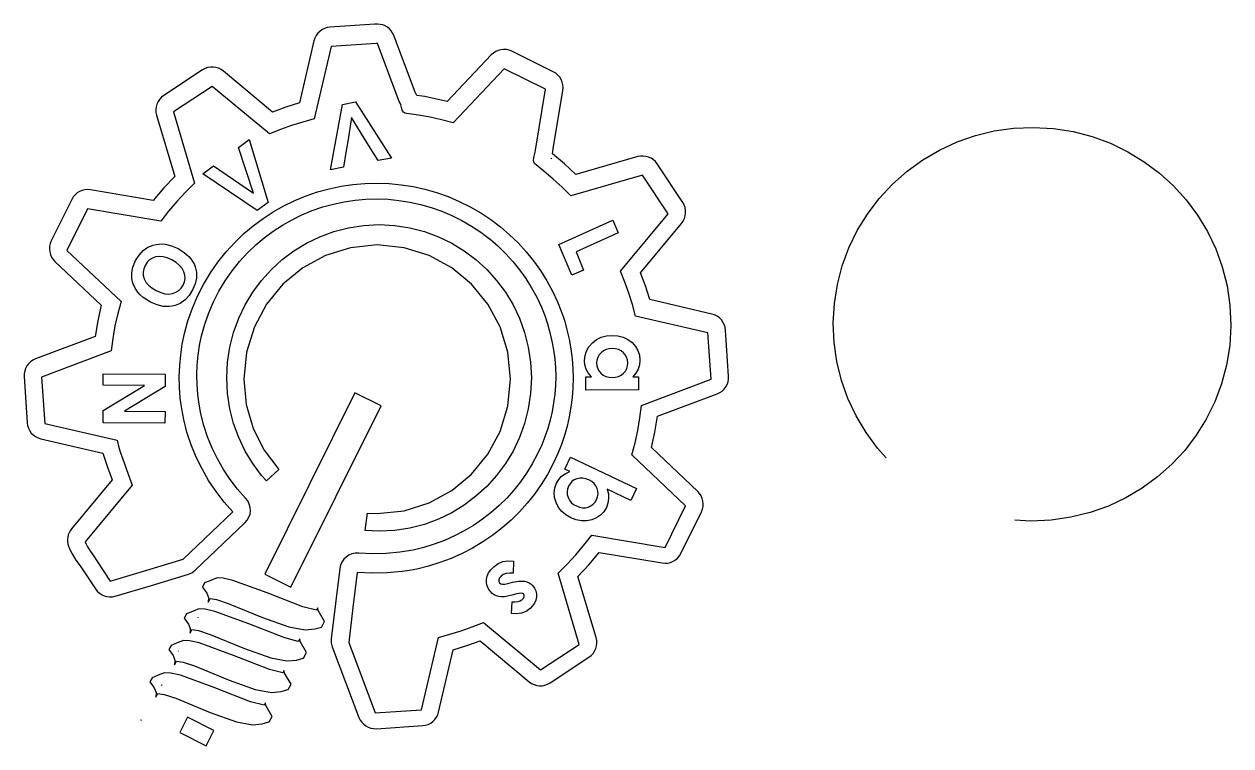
# Model space of a CAD drawing. Extents: x -9 to 383, y 36 to 271.
import ezdxf

# ---------------------------------------------------------------- set-up
doc = ezdxf.new("R2010")
doc.units = 0
for name, color, linetype in [('arc', 7, 'CONTINUOUS'), ('border', 7, 'CONTINUOUS'), ('bulb', 7, 'CONTINUOUS'), ('text', 7, 'CONTINUOUS')]:
    doc.layers.add(name, color=color, linetype=linetype)

msp = doc.modelspace()

# ---------------------------------------------------------------- linework, layer by layer
at = {"layer": 'arc', "color": 7}
for p, q in [((300.380485, 234.645814), (306.512045, 236.132919)), ((306.512045, 236.132919), (312.790417, 237.022568)), ((312.790417, 237.022568), (319.173154, 237.297656)), ((319.173154, 237.297656), (325.771962, 236.928718)), ((325.771962, 236.928718), (332.176233, 235.922367)), ((332.176233, 235.922367), (338.353739, 234.310923)), ((288.727586, 229.947683), (294.438183, 232.578367)), ((294.438183, 232.578367), (300.380485, 234.645814)), ((338.353739, 234.310923), (344.272193, 232.126707)), ((344.272193, 232.126707), (349.899365, 229.402026)), ((283.291111, 226.770874), (288.727586, 229.947683)), ((349.899365, 229.402026), (355.20297, 226.16921)), ((278.171207, 223.065048), (283.291111, 226.770874)), ((355.20297, 226.16921), (360.150777, 222.46057)), ((273.410302, 218.847319), (278.171207, 223.065048)), ((360.150777, 222.46057), (364.710528, 218.308427)), ((269.093501, 214.184657), (273.410302, 218.847319)), ((364.710528, 218.308427), (368.849966, 213.745096)), ((265.289456, 209.160501), (269.093501, 214.184657)), ((368.849966, 213.745096), (372.536805, 208.802897)), ((262.015961, 203.816663), (265.289456, 209.160501)), ((372.536805, 208.802897), (375.738813, 203.514146)), ((259.290795, 198.194943), (262.015961, 203.816663)), ((375.738813, 203.514146), (378.423706, 197.911165)), ((257.131758, 192.337147), (259.290795, 198.194943)), ((378.423706, 197.911165), (380.559282, 192.026268)), ((255.556625, 186.285083), (257.131758, 192.337147)), ((380.559282, 192.026268), (382.113226, 185.891775)), ((254.583192, 180.080557), (255.556625, 186.285083)), ((382.113226, 185.891775), (383.053308, 179.540003)), ((254.229238, 173.765372), (254.583192, 180.080557)), ((383.053308, 179.540003), (383.34727, 173.003265)), ((254.507105, 167.446456), (254.229238, 173.765372)), ((383.347468, 173.003262), (382.974794, 166.470456)), ((383.34727, 173.003265), (383.34727, 173.003265)), ((255.40574, 161.230887), (254.507105, 167.446456)), ((382.974794, 166.470456), (381.958286, 160.130249)), ((256.907871, 155.160654), (255.40574, 161.230887)), ((381.958286, 160.130249), (380.330569, 154.014521)), ((258.996205, 149.277788), (256.907871, 155.160654)), ((380.330569, 154.014521), (378.124268, 148.155249)), ((261.653466, 143.624313), (258.996205, 149.277788)), ((378.124268, 148.155249), (375.372094, 142.584352)), ((264.862366, 138.242194), (261.653466, 143.624313)), ((375.372094, 142.584352), (372.106613, 137.333777)), ((268.605629, 133.173511), (264.862366, 138.242194)), ((372.106613, 137.333777), (368.360508, 132.435443)), ((271.456472, 129.956573), (268.605629, 133.173511)), ((368.360508, 132.435443), (364.166404, 127.921299)), ((364.166404, 127.921299), (359.556981, 123.823291)), ((359.556981, 123.823291), (354.564865, 120.173339)), ((354.564865, 120.173339), (349.222681, 117.003335)), ((343.563081, 114.345281), (337.618747, 112.231098)), ((349.222681, 117.003335), (343.563081, 114.345281)), ((325.006321, 109.761992), (318.403563, 109.470993)), ((331.422276, 110.692676), (325.006321, 109.761992)), ((337.618747, 112.231098), (331.422276, 110.692676)), ((318.403563, 109.470993), (313.148049, 109.715172))]:
    msp.add_line(p, q, dxfattribs=at)
at = {"layer": 'border', "color": 7}
for p, q in [((105.367986, 270.789063), (90.771805, 269.827743)), ((105.579486, 270.802996), (105.34153, 270.788998)), ((105.34153, 270.788998), (105.367986, 270.789063)), ((106.214652, 270.824332), (105.579486, 270.802996)), ((107.082346, 270.75087), (106.214678, 270.824445)), ((106.214678, 270.824445), (106.214678, 270.824445)), ((107.914453, 270.550492), (107.082346, 270.75087)), ((108.699166, 270.231547), (107.914453, 270.550492)), ((86.281465, 267.119138), (85.868086, 266.305246)), ((86.812779, 267.848364), (86.281465, 267.119138)), ((87.448697, 268.481588), (86.812779, 267.848364)), ((88.175889, 269.007473), (87.448697, 268.481588)), ((88.981024, 269.414683), (88.175889, 269.007473)), ((89.850773, 269.691884), (88.981024, 269.414683)), ((90.771805, 269.827743), (89.850773, 269.691884)), ((109.424646, 269.802275), (108.699166, 270.231547)), ((110.079058, 269.270919), (109.424646, 269.802275)), ((110.650567, 268.645718), (110.079058, 269.270919)), ((111.127335, 267.93491), (110.650567, 268.645718)), ((111.497526, 267.146737), (111.127335, 267.93491)), ((118.473706, 248.705278), (111.497526, 267.146737)), ((85.585972, 265.418021), (80.885208, 245.221493)), ((85.868086, 266.305246), (85.585972, 265.418021)), ((91.142222, 263.56902), (85.674166, 240.047561)), ((105.747222, 264.530339), (91.142222, 263.56902)), ((105.880086, 264.53882), (105.747222, 264.530353)), ((105.747222, 264.530353), (105.747222, 264.530339)), ((106.161736, 264.556797), (105.880086, 264.53882)), ((113.286701, 245.742377), (106.161736, 264.556797)), ((147.181759, 262.59767), (146.292449, 262.510031)), ((148.078596, 262.544731), (147.181759, 262.59767)), ((143.150511, 260.814375), (128.871831, 245.680209)), ((143.839698, 261.433991), (143.150511, 260.814375)), ((144.604415, 261.925163), (143.839698, 261.433991)), ((145.427666, 262.284852), (144.604415, 261.925163)), ((146.292449, 262.510031), (145.427666, 262.284852)), ((148.965957, 262.348185), (148.078596, 262.544731)), ((149.826845, 262.005), (148.965957, 262.348185)), ((163.302956, 255.355139), (149.826845, 262.005)), ((49.390972, 255.93711), (36.796805, 247.646832)), ((50.206557, 256.386986), (49.390972, 255.93711)), ((51.06696, 256.693192), (50.206557, 256.386986)), ((51.954684, 256.856677), (51.06696, 256.693192)), ((52.852233, 256.878408), (51.954684, 256.856677)), ((53.74211, 256.759316), (52.852233, 256.878408)), ((54.606822, 256.500366), (53.74211, 256.759316)), ((55.428873, 256.102512), (54.606822, 256.500366)), ((56.190763, 255.566702), (55.428873, 256.102512)), ((72.127499, 242.284618), (56.190763, 255.566702)), ((147.295624, 256.328256), (130.741527, 238.786381)), ((160.780555, 249.669575), (147.295624, 256.328256)), ((164.102068, 254.877224), (163.302956, 255.355139)), ((164.799701, 254.288308), (164.102068, 254.877224)), ((165.387872, 253.60397), (164.799701, 254.288308)), ((165.858596, 252.839786), (165.387872, 253.60397)), ((166.203895, 252.011334), (165.858596, 252.839786)), ((166.415782, 251.134198), (166.203895, 252.011334)), ((166.486278, 250.223953), (166.415782, 251.134198)), ((36.062426, 247.07444), (35.442381, 246.404351)), ((36.796805, 247.646832), (36.062426, 247.07444)), ((52.539513, 250.613256), (39.927708, 242.314158)), ((71.086805, 235.161589), (52.539513, 250.613256)), ((119.020512, 247.699862), (118.473706, 248.705278)), ((121.533743, 247.291681), (119.020512, 247.699862)), ((124.00902, 246.808485), (121.533743, 247.291681)), ((157.584939, 230.553958), (160.780555, 249.669575)), ((163.24122, 230.360834), (166.4074, 249.296181)), ((166.4074, 249.296181), (166.486278, 250.223953)), ((34.328348, 243.972276), (34.225732, 243.075783)), ((34.225732, 243.075783), (34.267498, 242.16379)), ((34.569332, 244.836827), (34.328348, 243.972276)), ((34.942681, 245.653), (34.569332, 244.836827)), ((35.442381, 246.404351), (34.942681, 245.653)), ((76.474805, 243.847071), (72.127499, 242.284618)), ((80.885208, 245.221493), (76.474805, 243.847071)), ((113.5611, 245.212589), (113.286701, 245.742377)), ((113.766019, 244.597556), (113.5611, 245.212589)), ((114.1238, 243.304719), (113.766019, 244.597556)), ((114.354853, 242.723392), (114.1238, 243.304719)), ((128.871831, 245.680209), (124.00902, 246.808485)), ((34.267498, 242.16379), (34.459652, 241.252735)), ((34.459652, 241.252735), (40.36868, 221.338429)), ((39.927708, 242.314158), (46.789236, 219.189575)), ((85.674166, 240.047561), (81.95807, 239.03289)), ((114.672807, 242.249781), (114.354853, 242.723392)), ((115.116754, 241.932128), (114.672807, 242.249781)), ((115.725789, 241.818669), (115.116754, 241.932128)), ((119.527868, 241.303049), (115.725789, 241.818669)), ((123.293248, 240.603446), (119.527868, 241.303049)), ((127.028832, 239.753384), (123.293248, 240.603446)), ((130.741527, 238.786381), (127.028832, 239.753384)), ((74.664372, 236.589839), (71.086805, 235.161589)), ((78.288134, 237.880295), (74.664372, 236.589839)), ((81.95807, 239.03289), (78.288134, 237.880295)), ((156.920472, 226.661149), (157.099437, 227.942455)), ((157.099437, 227.942455), (157.412763, 229.275255)), ((157.412763, 229.275255), (157.584939, 230.553958)), ((162.652575, 227.118908), (162.676733, 227.318131)), ((162.676761, 227.318125), (162.656554, 227.098983)), ((162.676733, 227.318131), (162.676733, 227.318131)), ((163.047192, 228.746875), (163.24122, 230.360834)), ((166.941113, 225.467004), (163.047192, 228.746875)), ((190.713789, 227.794375), (170.649553, 222.026459)), ((191.614868, 227.973999), (190.713789, 227.794375)), ((192.51562, 228.007137), (191.614868, 227.973999)), ((193.400243, 227.899639), (192.51562, 228.007137)), ((194.252937, 227.657348), (193.400243, 227.899639)), ((195.057911, 227.286116), (194.252937, 227.657348)), ((156.967468, 226.072806), (156.920472, 226.661149)), ((157.151369, 225.536933), (156.967468, 226.072806)), ((160.273018, 223.096643), (157.151369, 225.536933)), ((162.656554, 227.098983), (162.652575, 227.118908)), ((170.649553, 222.026459), (166.941113, 225.467004)), ((195.799363, 226.791784), (195.057911, 227.286116)), ((196.461496, 226.180205), (195.799363, 226.791784)), ((197.028511, 225.457223), (196.461496, 226.180205)), ((205.318789, 212.933612), (197.028511, 225.457223)), ((40.36868, 221.338429), (36.830576, 217.625892)), ((163.281786, 220.528609), (160.273018, 223.096643)), ((166.187577, 217.843818), (163.281786, 220.528609)), ((192.274791, 221.738395), (169.000277, 215.053256)), ((200.573888, 209.197145), (192.274791, 221.738395)), ((8.667696, 215.997374), (7.983358, 215.409203)), ((9.431881, 216.468098), (8.667696, 215.997374)), ((10.260333, 216.813397), (9.431881, 216.468098)), ((11.137468, 217.025283), (10.260333, 216.813397)), ((12.047714, 217.09578), (11.137468, 217.025283)), ((12.975486, 217.016901), (12.047714, 217.09578)), ((33.401319, 213.603776), (12.975486, 217.016901)), ((35.096024, 215.664145), (33.401319, 213.603776)), ((36.830576, 217.625892), (35.096024, 215.664145)), ((43.87881, 216.254439), (41.043866, 213.252006)), ((46.789236, 219.189575), (43.87881, 216.254439)), ((83.007251, 215.048049), (86.744178, 216.336825)), ((86.744178, 216.336825), (90.524796, 217.373478)), ((90.524796, 217.373478), (94.361212, 218.178062)), ((94.361212, 218.178062), (98.239289, 218.749732)), ((98.239289, 218.749732), (102.144884, 219.087642)), ((102.144884, 219.087642), (106.063858, 219.190952)), ((106.063858, 219.190952), (109.982073, 219.058819)), ((109.982073, 219.058819), (113.885393, 218.690395)), ((113.885393, 218.690395), (117.759672, 218.084839)), ((117.759672, 218.084839), (121.623461, 217.242262)), ((121.623461, 217.242262), (125.424472, 216.155951)), ((125.424472, 216.155951), (129.150099, 214.834054)), ((169.000277, 215.053256), (166.187577, 217.843818)), ((6.916527, 213.912457), (0.266666, 200.436346)), ((7.394442, 214.711569), (6.916527, 213.912457)), ((7.983358, 215.409203), (7.394442, 214.711569)), ((41.043866, 213.252006), (38.351988, 210.12935)), ((72.367196, 209.850328), (75.805877, 211.797757)), ((75.805877, 211.797757), (79.356856, 213.532679)), ((79.356856, 213.532679), (83.007251, 215.048049)), ((88.43465, 211.469316), (91.876762, 212.411396)), ((91.876762, 212.411396), (95.373639, 213.142639)), ((95.373639, 213.142639), (98.911082, 213.66223)), ((98.911082, 213.66223), (102.47489, 213.969353)), ((102.47489, 213.969353), (106.050864, 214.063189)), ((106.050864, 214.063189), (109.624805, 213.942923)), ((109.624805, 213.942923), (113.182513, 213.607739)), ((113.182513, 213.607739), (116.709789, 213.056816)), ((116.709789, 213.056816), (116.727427, 213.048151)), ((116.727427, 213.048151), (120.230228, 212.283662)), ((120.230228, 212.283662), (123.683099, 211.295704)), ((129.150099, 214.834054), (132.787746, 213.284707)), ((132.787746, 213.284707), (136.324808, 211.516052)), ((205.77254, 212.116923), (205.318789, 212.933612)), ((206.081861, 211.25479), (205.77254, 212.116923)), ((12.031805, 210.819922), (5.373124, 197.334992)), ((35.870763, 206.833533), (12.031805, 210.819922)), ((38.351988, 210.12935), (35.870763, 206.833533)), ((69.053696, 207.697438), (72.367196, 209.850328)), ((78.455335, 207.318868), (81.690871, 208.902524)), ((81.690871, 208.902524), (85.015636, 210.285487)), ((85.015636, 210.285487), (88.417011, 211.46051)), ((88.417011, 211.46051), (88.43465, 211.469316)), ((123.683099, 211.295704), (127.073153, 210.091978)), ((127.073153, 210.091978), (130.387503, 208.680195)), ((130.387503, 208.680195), (133.613263, 207.068063)), ((136.324808, 211.516052), (139.748686, 209.536229)), ((139.748686, 209.536229), (143.046775, 207.353378)), ((185.122222, 190.623395), (200.573888, 209.197145)), ((205.494774, 206.880289), (205.893557, 207.704863)), ((205.893557, 207.704863), (206.152595, 208.572251)), ((206.24769, 210.364867), (206.081861, 211.25479)), ((206.152595, 208.572251), (206.270945, 209.464804)), ((206.270945, 209.464804), (206.24769, 210.364867)), ((62.853753, 202.803448), (65.878253, 205.346129)), ((65.878253, 205.346129), (69.053696, 207.697438)), ((72.302418, 203.578467), (75.321645, 205.541768)), ((75.321645, 205.541768), (78.455335, 207.318868)), ((133.613263, 207.068063), (136.737544, 205.263283)), ((136.737544, 205.263283), (139.747464, 203.273568)), ((143.046775, 207.353378), (146.206475, 204.975642)), ((146.206475, 204.975642), (149.132911, 202.461482)), ((191.639817, 190.108889), (204.957178, 206.116181)), ((204.957178, 206.116181), (205.494774, 206.880289)), ((0.266666, 200.436346), (-0.076516, 199.575461)), ((57.083336, 196.910628), (59.993076, 200.076439)), ((59.993076, 200.076439), (62.853753, 202.803448)), ((66.657832, 199.122257), (69.410275, 201.436214)), ((69.410275, 201.436214), (72.302418, 203.578467)), ((139.747464, 203.273568), (142.630136, 201.106624)), ((142.630136, 201.106624), (142.647774, 201.088985)), ((142.647774, 201.088985), (145.29871, 198.809386)), ((149.132911, 202.461482), (151.897416, 199.773369)), ((-0.273058, 198.688101), (-0.325998, 197.791263)), ((-0.325998, 197.791263), (-0.238359, 196.901956)), ((-0.076516, 199.575461), (-0.273058, 198.688101)), ((-0.238359, 196.901956), (-0.01318, 196.037176)), ((-0.01318, 196.037176), (0.34651, 195.213928)), ((5.373124, 197.334992), (22.914999, 180.789714)), ((54.395726, 193.554142), (57.083336, 196.910628)), ((61.412806, 193.765586), (64.057705, 196.643844)), ((64.057705, 196.643844), (66.657832, 199.122257)), ((145.29871, 198.809386), (147.806314, 196.369213)), ((147.806314, 196.369213), (150.163561, 193.779424)), ((151.897416, 199.773369), (154.493016, 196.922863)), ((154.493016, 196.922863), (156.912736, 193.921511)), ((0.34651, 195.213928), (0.837678, 194.44921)), ((0.837678, 194.44921), (1.457291, 193.760026)), ((1.457291, 193.760026), (16.512083, 179.560721)), ((51.941041, 190.023667), (54.395726, 193.554142)), ((58.968155, 190.711586), (61.412806, 193.765586)), ((150.163561, 193.779424), (152.363435, 191.050981)), ((156.912736, 193.921511), (159.149598, 190.780872)), ((49.730079, 186.335889), (51.941041, 190.023667)), ((56.73421, 187.498342), (58.968155, 190.711586)), ((152.363435, 191.050981), (154.398918, 188.194838)), ((154.398918, 188.194838), (156.26299, 185.22196)), ((159.149598, 190.780872), (161.196632, 187.512496)), ((186.523311, 187.032046), (185.122222, 190.623395)), ((193.232394, 185.849504), (191.639817, 190.108889)), ((47.773632, 182.507493), (49.730079, 186.335889)), ((54.72143, 184.142356), (56.73421, 187.498342)), ((156.26299, 185.22196), (157.948627, 182.1433)), ((161.196632, 187.512496), (163.046856, 184.127934)), ((187.862735, 183.418292), (186.523311, 187.032046)), ((194.673705, 181.36882), (193.232394, 185.849504)), ((22.914999, 180.789714), (21.832011, 176.828993)), ((46.082498, 178.555166), (47.773632, 182.507493)), ((51.401195, 177.068177), (52.940272, 180.660134)), ((52.940272, 180.660134), (54.72143, 184.142356)), ((157.948627, 182.1433), (159.448819, 178.969818)), ((163.046856, 184.127934), (164.693301, 180.638745)), ((164.693301, 180.638745), (165.868525, 177.673701)), ((189.057802, 179.758042), (187.862735, 183.418292)), ((214.817317, 176.685695), (194.673705, 181.36882)), ((16.512083, 179.560721), (15.356019, 174.518381)), ((21.832011, 176.828993), (20.929919, 172.825837)), ((44.667475, 174.495597), (46.082498, 178.555166)), ((50.114654, 173.382986), (51.401195, 177.068177)), ((159.448819, 178.969818), (159.466458, 178.93454)), ((159.466458, 178.93454), (160.526676, 176.255038)), ((165.868525, 177.673701), (166.888273, 174.654553)), ((190.025833, 176.027214), (189.057802, 179.758042)), ((215.703209, 176.40251), (214.817317, 176.685695)), ((216.515741, 175.988423), (215.703209, 176.40251)), ((15.356019, 174.518381), (14.483611, 169.400721)), ((20.929919, 172.825837), (20.220003, 168.78516)), ((43.539356, 170.345471), (44.667475, 174.495597)), ((49.091108, 169.621066), (50.114654, 173.382986)), ((160.526676, 176.255038), (161.448837, 173.522193)), ((161.448837, 173.522193), (162.232882, 170.743077)), ((166.888273, 174.654553), (167.753106, 171.588728)), ((213.529652, 170.559158), (190.025833, 176.027214)), ((217.243626, 175.456736), (216.515741, 175.988423)), ((217.875575, 174.820748), (217.243626, 175.456736)), ((218.400297, 174.093763), (217.875575, 174.820748)), ((218.806505, 173.289088), (218.400297, 174.093763)), ((219.082908, 172.420019), (218.806505, 173.289088)), ((14.483611, 169.400721), (-4.87507, 162.098221)), ((20.220003, 168.78516), (19.713541, 164.711867)), ((42.819845, 166.911939), (43.539356, 170.345471)), ((48.439203, 166.473252), (49.091108, 169.585788)), ((49.091108, 169.585788), (49.091108, 169.621066)), ((162.232882, 170.743077), (162.878739, 167.924761)), ((167.753106, 171.588728), (168.463581, 168.483651)), ((214.526249, 155.548464), (213.529652, 170.559158)), ((219.218219, 171.499862), (219.082908, 172.420019)), ((220.214817, 156.489167), (219.218219, 171.499862)), ((19.713541, 164.711867), (-2.855417, 156.192283)), ((42.297951, 163.442135), (42.819845, 166.911939)), ((47.965972, 163.323424), (48.439203, 166.473252)), ((162.878739, 167.924761), (163.386349, 165.074311)), ((163.386349, 165.074311), (163.755643, 162.198796)), ((168.463581, 168.483651), (169.020253, 165.346745)), ((169.020253, 165.346745), (169.423681, 162.185439)), ((-6.460515, 161.183541), (-7.109559, 160.561879)), ((-5.71257, 161.700505), (-6.460515, 161.183541)), ((-4.87507, 162.098221), (-5.71257, 161.700505)), ((41.973161, 159.947538), (42.297951, 163.442135)), ((47.671115, 160.147921), (47.965972, 163.323424)), ((163.755643, 162.198796), (163.986557, 159.30529)), ((169.423681, 162.185439), (169.674421, 159.007151)), ((-8.52969, 157.319067), (-8.54397, 156.39204)), ((-8.369766, 158.214109), (-8.52969, 157.319067)), ((-8.073534, 159.062619), (-8.369766, 158.214109)), ((-7.65035, 159.850056), (-8.073534, 159.062619)), ((-7.109559, 160.561879), (-7.65035, 159.850056)), ((41.844956, 156.439629), (41.973161, 159.947538)), ((47.554329, 156.95835), (47.671115, 160.147921)), ((47.615306, 153.766324), (47.554329, 156.95835)), ((163.986557, 159.30529), (164.079027, 156.40086)), ((169.674421, 159.007151), (169.77303, 155.819313)), ((-8.54397, 156.39204), (-7.556192, 141.381346)), ((-2.855417, 156.192283), (-1.867639, 141.181589)), ((41.912825, 152.929879), (41.844956, 156.439629)), ((42.176254, 149.429773), (41.912825, 152.929879)), ((47.853747, 150.583453), (47.615306, 153.766324)), ((163.981709, 153.540591), (163.750617, 150.691603)), ((164.079027, 156.40086), (163.981709, 153.540591)), ((169.77303, 155.819313), (169.668884, 152.683951)), ((191.948472, 147.028895), (214.526249, 155.548464)), ((218.780405, 152.319328), (219.321197, 153.031152)), ((219.321197, 153.031152), (219.74438, 153.818589)), ((219.74438, 153.818589), (220.040612, 154.667098)), ((220.040612, 154.667098), (220.200536, 155.56214)), ((220.200536, 155.56214), (220.214817, 156.489167)), ((42.634724, 145.950778), (42.176254, 149.429773)), ((48.269347, 147.421353), (47.853747, 150.583453)), ((163.750617, 150.691603), (163.385748, 147.860463)), ((169.418198, 149.558088), (169.020287, 146.448702)), ((169.668884, 152.683951), (169.418198, 149.558088)), ((197.187236, 143.480487), (216.545916, 150.782987)), ((216.545916, 150.782987), (217.383416, 151.180703)), ((217.383416, 151.180703), (218.131362, 151.697666)), ((218.131362, 151.697666), (218.780405, 152.319328)), ((43.287724, 142.504393), (42.634724, 145.950778)), ((48.861802, 144.291621), (48.269347, 147.421353)), ((162.887101, 145.053734), (162.254672, 142.277994)), ((163.385748, 147.860463), (162.887101, 145.053734)), ((169.020287, 146.448702), (168.474472, 143.362715)), ((191.446015, 142.954622), (191.948472, 147.028895)), ((-7.556192, 141.381346), (-7.420333, 140.460314)), ((-1.867639, 141.181589), (21.653819, 135.713533)), ((44.344099, 138.325726), (43.287724, 142.504393)), ((48.861802, 144.274124), (48.861802, 144.291621)), ((49.818821, 140.49181), (48.861802, 144.274124)), ((162.254672, 142.277994), (161.488459, 139.539789)), ((168.474472, 143.362715), (167.780075, 140.307095)), ((190.746947, 138.911422), (191.446015, 142.954622)), ((196.325623, 138.368906), (197.187236, 143.480487)), ((-7.420333, 140.460314), (-7.143132, 139.590561)), ((-7.143132, 139.590561), (-6.735922, 138.785438)), ((-6.735922, 138.785438), (-6.210038, 138.058236)), ((-6.210038, 138.058236), (-5.576813, 137.422333)), ((-5.576813, 137.422333), (-4.847587, 136.890993)), ((45.692921, 134.236439), (44.344099, 138.325726)), ((51.04415, 136.781801), (49.818821, 140.49181)), ((161.488459, 139.539789), (160.588452, 136.845724)), ((166.936409, 137.288841), (165.942795, 134.31484)), ((167.780075, 140.307095), (166.936409, 137.288841)), ((189.85048, 134.907479), (190.746947, 138.911422)), ((195.167583, 133.311681), (196.325623, 138.368906)), ((-4.847587, 136.890993), (-4.033695, 136.477622)), ((-4.033695, 136.477622), (-3.14647, 136.195513)), ((-3.14647, 136.195513), (17.041238, 131.503568)), ((21.653819, 135.713533), (22.115783, 133.844404)), ((22.115783, 133.844404), (22.656597, 131.999489)), ((47.321961, 130.251715), (45.692921, 134.236439)), ((52.526461, 133.159563), (51.04415, 136.781801)), ((159.545847, 134.175789), (158.094158, 131.044703)), ((159.554652, 134.202318), (159.545847, 134.175789)), ((160.588452, 136.845724), (159.554652, 134.202318)), ((165.942795, 134.31484), (164.798553, 131.392119)), ((188.755833, 130.951033), (189.85048, 134.907479)), ((210.204736, 119.121181), (195.167583, 133.311681)), ((17.041238, 131.503568), (18.522597, 126.998173)), ((22.656597, 131.999489), (23.902083, 128.360008)), ((49.218983, 126.386851), (47.321961, 130.251715)), ((54.254425, 129.640591), (52.526461, 133.159563)), ((56.216717, 126.240406), (54.254425, 129.640591)), ((158.094158, 131.044703), (156.454469, 128.005)), ((164.798553, 131.392119), (163.20008, 127.939243)), ((206.288888, 114.405756), (188.755833, 130.951033)), ((18.522597, 126.998173), (20.057488, 122.825235)), ((23.902083, 128.360008), (25.244933, 124.75047)), ((51.37176, 122.65703), (49.218983, 126.386851)), ((58.402003, 122.974502), (56.216717, 126.240406)), ((156.454469, 128.005), (154.634918, 125.066305)), ((163.20008, 127.939243), (161.39672, 124.591269)), ((20.057488, 122.825235), (6.85478, 106.959068)), ((25.244933, 124.75047), (26.539791, 121.126172)), ((53.768058, 119.077493), (51.37176, 122.65703)), ((60.798956, 119.858317), (58.402003, 122.974502)), ((152.643642, 122.238213), (150.48878, 119.530347)), ((154.634918, 125.066305), (152.643642, 122.238213)), ((161.39672, 124.591269), (159.396952, 121.357933)), ((26.539791, 121.126172), (11.238055, 102.737617)), ((56.395645, 115.663451), (53.768058, 119.077493)), ((63.396247, 116.907402), (60.798956, 119.858317)), ((150.48878, 119.530347), (148.178466, 116.952303)), ((157.209261, 118.248889), (154.842134, 115.273815)), ((159.396952, 121.357933), (157.209261, 118.248889)), ((210.824352, 118.431994), (210.204736, 119.121181)), ((211.315523, 117.667285), (210.824352, 118.431994)), ((211.675212, 116.844015), (211.315523, 117.667285)), ((59.242291, 112.4302), (56.395645, 115.663451)), ((64.097332, 115.993764), (63.396247, 116.907402)), ((64.588085, 114.989645), (64.097332, 115.993764)), ((64.869424, 113.927135), (64.588085, 114.989645)), ((64.94226, 112.838378), (64.869424, 113.927135)), ((145.720841, 114.513734), (143.124041, 112.224206)), ((148.178466, 116.952303), (145.720841, 114.513734)), ((154.842134, 115.273815), (152.30405, 112.44242)), ((199.630208, 100.920839), (206.288888, 114.405756)), ((211.900392, 115.979257), (211.675212, 116.844015)), ((211.738546, 113.305738), (211.935091, 114.193101)), ((211.98803, 115.089947), (211.900392, 115.979257)), ((211.935091, 114.193101), (211.98803, 115.089947)), ((43.076249, 97.057894), (59.242291, 112.4302)), ((63.166941, 108.864068), (63.918939, 109.736276)), ((63.918939, 109.736276), (64.466103, 110.710818)), ((64.466103, 110.710818), (64.807516, 111.755576)), ((64.807516, 111.755576), (64.94226, 112.838378)), ((140.31492, 110.054933), (137.393604, 108.067045)), ((143.106402, 112.215457), (140.31492, 110.054933)), ((143.124041, 112.224206), (143.106402, 112.215457)), ((149.603494, 109.764414), (146.748949, 107.249419)), ((152.30405, 112.44242), (149.603494, 109.764414)), ((204.7455, 98.968736), (211.395361, 112.444847)), ((211.395361, 112.444847), (211.738546, 113.305738)), ((6.411008, 106.34896), (6.055795, 105.694431)), ((6.85478, 106.959068), (6.411008, 106.34896)), ((47.000899, 93.491763), (63.166941, 108.864068)), ((134.354945, 106.257125), (131.211436, 104.630425)), ((137.393604, 108.067045), (134.354945, 106.257125)), ((146.748949, 107.249419), (143.671993, 104.866645)), ((5.617583, 104.289585), (5.537855, 103.55798)), ((5.537855, 103.55798), (5.553236, 102.819376)), ((5.553236, 102.819376), (5.665346, 102.083171)), ((5.790774, 105.004877), (5.617583, 104.289585)), ((5.665346, 102.083171), (5.87583, 101.358707)), ((6.055795, 105.694431), (5.790774, 105.004877)), ((11.238055, 102.737617), (11.584615, 101.921571)), ((11.584615, 101.921571), (12.008714, 101.128583)), ((124.659823, 101.948015), (121.276703, 100.90289)), ((127.975565, 103.192305), (124.659823, 101.948015)), ((131.211436, 104.630425), (127.975565, 103.192305)), ((140.456107, 102.678322), (137.114057, 100.689361)), ((143.671993, 104.866645), (140.456107, 102.678322)), ((173.265674, 101.640139), (175.78243, 104.907228)), ((175.78243, 104.907228), (199.630208, 100.920839)), ((5.87583, 101.358707), (6.432144, 99.996618)), ((6.432144, 99.996618), (7.033822, 98.793561)), ((7.033822, 98.793561), (8.267658, 96.818993)), ((12.008714, 101.128583), (13.010459, 99.588327)), ((13.010459, 99.588327), (14.085172, 98.069774)), ((14.085172, 98.069774), (15.074728, 96.525793)), ((96.925941, 98.399043), (96.041162, 97.803384)), ((97.913256, 98.822094), (96.925941, 98.399043)), ((98.979931, 99.053572), (97.913256, 98.822094)), ((100.102791, 99.074457), (98.979931, 99.053572)), ((104.573807, 98.868632), (100.102791, 99.074457)), ((109.033203, 98.959141), (104.573807, 98.868632)), ((113.461368, 99.35428), (109.033203, 98.959141)), ((117.838694, 100.062235), (113.461368, 99.35428)), ((121.276703, 100.90289), (117.838694, 100.062235)), ((133.658618, 98.904559), (130.102554, 97.328799)), ((137.114057, 100.689361), (133.658618, 98.904559)), ((167.780312, 95.476377), (170.588122, 98.501292)), ((170.588122, 98.501292), (173.265674, 101.640139)), ((174.832253, 95.287401), (178.207791, 99.286236)), ((178.207791, 99.286236), (198.686541, 95.864292)), ((203.678669, 97.471999), (204.267585, 98.169624)), ((204.267585, 98.169624), (204.7455, 98.968736)), ((8.267658, 96.818993), (9.366117, 95.343789)), ((9.366117, 95.343789), (10.117983, 94.276679)), ((10.117983, 94.276679), (10.32083, 93.959179)), ((15.074728, 96.525793), (19.396041, 89.993533)), ((31.256086, 93.495093), (43.076249, 97.057894)), ((93.990916, 94.073902), (92.555514, 82.722925)), ((94.233796, 95.170392), (93.990916, 94.073902)), ((94.671914, 96.170108), (94.233796, 95.170392)), ((95.282094, 97.054084), (94.671914, 96.170108)), ((96.041162, 97.803384), (95.282094, 97.054084)), ((122.739633, 94.823739), (118.958312, 93.904174)), ((126.458636, 95.966908), (122.739633, 94.823739)), ((130.102554, 97.328799), (126.458636, 95.966908)), ((164.872777, 92.551172), (167.780312, 95.476377)), ((171.302166, 91.507515), (174.832253, 95.287401)), ((198.686541, 95.864292), (199.614313, 95.785411)), ((199.614313, 95.785411), (200.524559, 95.85591)), ((200.524559, 95.85591), (201.401694, 96.067802)), ((201.401694, 96.067802), (202.230146, 96.413101)), ((202.230146, 96.413101), (202.994331, 96.88382)), ((202.994331, 96.88382), (203.678669, 97.471999)), ((10.32083, 93.959179), (14.633538, 87.43279)), ((19.396041, 89.993533), (31.256086, 93.495093)), ((32.856475, 88.590127), (44.787219, 92.186485)), ((44.787219, 92.186485), (45.968547, 92.712801)), ((45.968547, 92.712801), (47.000899, 93.491763)), ((99.652986, 92.815756), (98.212916, 81.431052)), ((104.498109, 92.593985), (99.652986, 92.815756)), ((109.345081, 92.695162), (104.498109, 92.593985)), ((111.762523, 92.869801), (109.345081, 92.695162)), ((114.17234, 93.12874), (111.762523, 92.869801)), ((116.571832, 93.473136), (114.17234, 93.12874)), ((118.958312, 93.904174), (116.571832, 93.473136)), ((171.743124, 69.426589), (164.872777, 92.551172)), ((177.202375, 71.628459), (171.302166, 91.507515)), ((14.633538, 87.43279), (15.207909, 86.697093)), ((15.207909, 86.697093), (15.880297, 86.07643)), ((21.045274, 85.104457), (32.856475, 88.590127)), ((15.880297, 86.07643), (16.634138, 85.576784)), ((16.634138, 85.576784), (17.452865, 85.204166)), ((17.452865, 85.204166), (18.319908, 84.964616)), ((18.319908, 84.964616), (19.218704, 84.864145)), ((19.218704, 84.864145), (20.132681, 84.908736)), ((20.132681, 84.908736), (21.045274, 85.104457)), ((92.555514, 82.722925), (91.195152, 71.213902)), ((98.212916, 81.431052), (96.866041, 70.052784)), ((133.375744, 73.867892), (137.002331, 75.156519)), ((137.002331, 75.156519), (140.584027, 76.579173)), ((140.584027, 76.579173), (159.131319, 61.127506)), ((91.195152, 71.213902), (91.208795, 69.902952)), ((120.519791, 48.171728), (125.987847, 71.693172)), ((125.987847, 71.693172), (129.704251, 72.713377)), ((129.704251, 72.713377), (133.375744, 73.867892)), ((135.186479, 69.040904), (139.534527, 70.605403)), ((139.534527, 70.605403), (155.480083, 57.314514)), ((177.395271, 70.718066), (177.202375, 71.628459)), ((177.43794, 69.806601), (177.395271, 70.718066)), ((91.208795, 69.902952), (91.521473, 68.629791)), ((91.521473, 68.629791), (100.190987, 45.708069)), ((96.866041, 70.052784), (105.509097, 47.18395)), ((126.076056, 47.463181), (130.77682, 67.659737)), ((130.77682, 67.659737), (135.186479, 69.040904)), ((159.131319, 61.127506), (171.743124, 69.426589)), ((176.225934, 66.478185), (176.724378, 67.229828)), ((176.724378, 67.229828), (177.096513, 68.046043)), ((177.096513, 68.046043), (177.33636, 68.910461)), ((177.33636, 68.910461), (177.43794, 69.806601)), ((162.279875, 56.944098), (174.874041, 65.234375)), ((174.874041, 65.234375), (175.607162, 65.807569)), ((175.607162, 65.807569), (176.225934, 66.478185)), ((155.480083, 57.314514), (156.241973, 56.778715)), ((156.241973, 56.778715), (157.064024, 56.380839)), ((157.064024, 56.380839), (157.928736, 56.1219)), ((157.928736, 56.1219), (158.818614, 56.002802)), ((158.818614, 56.002802), (159.716162, 56.024533)), ((159.716162, 56.024533), (160.603887, 56.188024)), ((160.603887, 56.188024), (161.464289, 56.494207)), ((161.464289, 56.494207), (162.279875, 56.944098)), ((105.509097, 47.18395), (120.519791, 48.171728)), ((125.793942, 46.575959), (126.076056, 47.463181)), ((100.190987, 45.708069), (100.590504, 44.876755)), ((100.590504, 44.876755), (101.107724, 44.134511)), ((101.107724, 44.134511), (101.728302, 43.490508)), ((101.728302, 43.490508), (102.437894, 42.953919)), ((120.890223, 43.053459), (121.811255, 43.18932)), ((121.811255, 43.18932), (122.681003, 43.466519)), ((122.681003, 43.466519), (123.486139, 43.873737)), ((123.486139, 43.873737), (124.213331, 44.399602)), ((124.213331, 44.399602), (124.849249, 45.032824)), ((124.849249, 45.032824), (125.380563, 45.762058)), ((125.380563, 45.762058), (125.793942, 46.575959)), ((102.437894, 42.953919), (103.222156, 42.533972)), ((103.222156, 42.533972), (104.066745, 42.239812)), ((104.066745, 42.239812), (104.957317, 42.080639)), ((104.957317, 42.080639), (105.879528, 42.065681)), ((105.879528, 42.065681), (120.890223, 43.053459))]:
    msp.add_line(p, q, dxfattribs=at)
at = {"layer": 'bulb', "color": 7}
for p, q in [((92.022561, 203.486663), (96.762962, 204.713294)), ((96.762962, 204.713294), (101.674319, 205.467622)), ((101.674319, 205.467622), (106.731769, 205.724626)), ((106.731769, 205.724626), (111.789219, 205.467622)), ((111.789219, 205.467622), (116.700576, 204.713294)), ((116.700576, 204.713294), (121.440976, 203.486663)), ((83.154085, 199.716576), (87.477982, 201.812751)), ((87.477982, 201.812751), (92.022561, 203.486663)), ((121.440976, 203.486663), (125.985556, 201.812751)), ((125.985556, 201.812751), (130.309452, 199.716576)), ((75.2678, 194.357536), (79.075737, 197.223162)), ((79.075737, 197.223162), (83.154085, 199.716576)), ((97.40621, 198.241467), (89.275929, 195.701742)), ((106.135189, 199.126984), (97.40621, 198.241467)), ((114.864332, 198.241467), (106.135189, 199.126984)), ((122.99466, 195.701742), (114.864332, 198.241467)), ((130.309452, 199.716576), (134.3878, 197.223162)), ((134.3878, 197.223162), (138.195737, 194.357536)), ((71.755136, 191.144709), (75.2678, 194.357536)), ((89.275929, 195.701742), (81.918541, 191.683044)), ((130.352009, 191.683044), (122.99466, 195.701742)), ((138.195737, 194.357536), (141.708401, 191.144709)), ((68.562609, 187.609714), (71.755136, 191.144709)), ((81.918541, 191.683044), (75.508243, 186.360624)), ((136.762212, 186.360624), (130.352009, 191.683044)), ((141.708401, 191.144709), (144.900926, 187.609714)), ((65.715086, 183.777564), (68.562609, 187.609714)), ((75.508243, 186.360624), (70.219228, 179.909721)), ((142.051106, 179.909721), (136.762212, 186.360624)), ((144.900926, 187.609714), (147.748451, 183.777564)), ((63.237429, 179.673281), (65.715086, 183.777564)), ((147.748451, 183.777564), (150.226108, 179.673281)), ((61.154498, 175.321891), (63.237429, 179.673281)), ((70.219228, 179.909721), (66.225688, 172.505572)), ((146.044522, 172.505572), (142.051106, 179.909721)), ((150.226108, 179.673281), (152.309039, 175.321891)), ((59.49116, 170.748415), (61.154498, 175.321891)), ((66.225688, 172.505572), (63.701824, 164.323426)), ((148.56829, 164.323426), (146.044522, 172.505572)), ((152.309039, 175.321891), (153.972377, 170.748415)), ((58.272279, 165.977873), (59.49116, 170.748415)), ((153.972377, 170.748415), (155.191258, 165.977873)), ((57.522715, 161.035293), (58.272279, 165.977873)), ((155.191258, 165.977873), (155.940822, 161.035293)), ((57.267335, 155.945679), (57.522715, 161.035293)), ((63.701824, 164.323426), (62.821824, 155.538505)), ((149.448251, 155.538505), (148.56829, 164.323426)), ((155.940822, 161.035293), (156.196202, 155.945679)), ((57.522713, 150.856064), (57.267335, 155.945679)), ((62.821824, 155.538505), (63.60031, 147.269919)), ((148.56829, 146.754145), (149.448251, 155.538505)), ((156.196202, 155.945679), (155.940824, 150.856064)), ((156.196202, 155.945679), (156.196202, 155.945679)), ((156.196202, 155.945679), (156.196202, 155.945679)), ((58.272277, 145.91349), (57.522713, 150.856064)), ((98.845769, 151.139534), (69.582614, 92.277438)), ((107.382701, 146.837658), (98.845769, 151.139534)), ((155.940824, 150.856064), (155.19126, 145.91349)), ((59.491157, 141.142926), (58.272277, 145.91349)), ((63.60031, 147.269919), (65.839372, 139.523919)), ((78.119849, 87.979238), (107.382701, 146.837658)), ((107.382701, 146.837658), (107.382701, 146.837658)), ((146.044522, 138.572261), (148.56829, 146.754145)), ((155.19126, 145.91349), (153.972379, 141.142926)), ((61.154496, 136.569459), (59.491157, 141.142926)), ((153.972379, 141.142926), (152.309041, 136.569459)), ((65.839372, 139.523919), (69.394417, 132.445711)), ((142.051106, 131.168209), (146.044522, 138.572261)), ((63.237424, 132.218076), (61.154496, 136.569459)), ((152.309041, 136.569459), (150.226113, 132.218076)), ((65.715083, 128.113794), (63.237424, 132.218076)), ((69.394417, 132.445711), (74.120857, 126.18059)), ((136.762212, 124.717248), (142.051106, 131.168209)), ((150.226113, 132.218076), (147.748454, 128.113794)), ((68.562606, 124.281625), (65.715083, 128.113794)), ((74.120857, 126.18059), (70.131781, 122.513024)), ((147.748454, 128.113794), (144.900928, 124.281625)), ((70.131781, 122.513024), (68.562606, 124.281625)), ((130.352009, 119.394691), (136.762212, 124.717248)), ((144.900928, 124.281625), (141.708406, 120.746638)), ((122.99466, 115.375797), (130.352009, 119.394691)), ((141.708406, 120.746638), (138.195742, 117.533821)), ((114.864332, 112.835931), (122.99466, 115.375797)), ((134.387805, 114.668164), (130.309455, 112.174784)), ((138.195742, 117.533821), (134.387805, 114.668164)), ((102.249853, 106.394898), (103.016258, 112.063937)), ((103.016258, 112.063937), (106.135189, 111.950354)), ((106.135189, 111.950354), (114.864332, 112.835931)), ((125.985559, 110.078593), (121.440979, 108.404684)), ((130.309455, 112.174784), (125.985559, 110.078593)), ((106.731769, 106.166716), (102.249853, 106.394898)), ((111.78922, 106.423743), (106.731769, 106.166716)), ((116.700578, 107.178071), (111.78922, 106.423743)), ((121.440979, 108.404684), (116.700578, 107.178071)), ((52.034255, 90.226101), (50.058659, 89.404363)), ((54.114423, 91.031578), (52.034255, 90.226101)), ((56.114418, 90.927662), (54.114423, 91.031578)), ((59.245399, 90.219013), (56.114418, 90.927662)), ((70.373433, 86.186518), (59.245399, 90.219013)), ((69.582614, 92.277438), (78.119849, 87.979238)), ((50.058659, 89.404363), (49.33195, 88.048898)), ((49.33195, 88.048898), (50.744499, 86.110327)), ((50.744499, 86.110327), (51.324936, 84.660925)), ((51.324936, 84.660925), (51.236565, 83.159827)), ((51.236565, 83.159827), (51.864356, 84.33271)), ((51.864356, 84.33271), (53.97442, 84.029666)), ((53.97442, 84.029666), (57.742731, 82.743616)), ((57.742731, 82.743616), (68.908485, 78.187399)), ((82.007412, 81.615526), (70.373433, 86.186518)), ((44.151895, 79.299621), (43.425187, 77.944156)), ((46.126901, 80.121384), (44.151895, 79.299621)), ((48.207468, 80.925924), (46.126901, 80.121384)), ((50.207572, 80.820888), (48.207468, 80.925924)), ((53.338338, 80.110545), (50.207572, 80.820888)), ((64.464243, 76.072603), (53.338338, 80.110545)), ((86.393495, 80.499265), (82.007412, 81.615526)), ((86.844387, 81.28249), (86.393495, 80.499265)), ((86.964849, 80.425731), (86.844387, 81.28249)), ((89.046968, 76.863358), (86.964849, 80.425731)), ((43.425187, 77.944156), (44.839059, 75.999565)), ((44.839059, 75.999565), (45.418745, 74.549877)), ((45.418745, 74.549877), (45.329801, 73.056908)), ((48.015006, 78.261584), (47.946214, 78.13227)), ((76.100992, 71.50677), (64.464243, 76.072603)), ((68.908485, 78.187399), (77.432585, 75.131785)), ((77.432585, 75.131785), (82.684359, 74.177521)), ((85.818533, 74.449297), (87.989827, 75.071853)), ((87.989827, 75.071853), (88.099668, 75.100542)), ((88.099668, 75.100542), (89.046968, 76.863358)), ((89.046968, 76.863358), (89.046968, 76.863358)), ((43.206781, 70.702361), (41.127172, 69.899176)), ((45.206791, 70.597247), (43.206781, 70.702361)), ((48.337881, 69.887868), (45.206791, 70.597247)), ((45.329801, 73.056908), (45.95911, 74.221844)), ((45.95911, 74.221844), (48.068472, 73.92052)), ((48.068472, 73.92052), (51.836426, 72.63593)), ((51.836426, 72.63593), (62.999296, 68.08448)), ((80.484608, 70.39176), (76.100992, 71.50677)), ((80.940053, 71.18262), (80.484608, 70.39176)), ((81.061727, 70.324924), (80.940053, 71.18262)), ((80.940053, 71.18262), (80.940053, 71.18262)), ((82.684359, 74.177521), (85.818533, 74.449297)), ((39.153443, 69.077309), (38.424611, 67.721531)), ((38.424611, 67.721531), (39.835875, 65.783871)), ((41.127172, 69.899176), (39.153443, 69.077309)), ((41.577562, 67.319066), (41.511085, 67.195397)), ((59.466096, 65.856701), (48.337881, 69.887868)), ((62.999296, 68.08448), (71.524333, 65.027902)), ((83.139598, 66.76044), (81.061727, 70.324924)), ((82.192298, 64.998849), (83.139598, 66.76044)), ((39.835875, 65.783871), (40.417332, 64.335877)), ((40.417332, 64.335877), (40.331654, 62.834596)), ((40.331654, 62.834596), (40.957015, 64.006255)), ((40.957015, 64.006255), (43.067078, 63.702455)), ((43.067078, 63.702455), (46.835395, 62.415676)), ((71.101213, 61.287012), (59.466096, 65.856701)), ((71.524333, 65.027902), (76.777899, 64.073013)), ((76.777899, 64.073013), (79.913183, 64.345206)), ((79.913183, 64.345206), (82.083368, 64.969821)), ((82.083368, 64.969821), (82.192298, 64.998849)), ((35.012101, 59.403056), (33.036588, 58.581267)), ((37.091896, 60.208221), (35.012101, 59.403056)), ((39.091762, 60.103967), (37.091896, 60.208221)), ((42.222732, 59.39477), (39.091762, 60.103967)), ((53.351362, 55.360633), (42.222732, 59.39477)), ((46.835395, 62.415676), (58.001146, 57.861856)), ((75.487977, 60.172497), (71.101213, 61.287012)), ((75.937048, 60.961559), (75.487977, 60.172497)), ((76.060014, 60.101309), (75.937048, 60.961559)), ((75.937048, 60.961559), (75.937048, 60.961559)), ((78.139631, 56.532943), (76.060014, 60.101309)), ((33.036588, 58.581267), (32.308362, 57.226974)), ((32.308362, 57.226974), (33.722203, 55.283452)), ((33.722203, 55.283452), (34.301653, 53.834181)), ((36.128932, 56.247432), (36.060801, 56.118118)), ((64.985114, 50.793549), (53.351362, 55.360633)), ((58.001146, 57.861856), (66.529821, 54.802854)), ((77.194149, 54.778074), (78.139631, 56.532943)), ((34.301653, 53.834181), (34.210853, 52.340378)), ((34.210853, 52.340378), (34.842591, 53.50805)), ((34.842591, 53.50805), (36.952442, 53.204771)), ((36.952442, 53.204771), (40.720435, 51.919061)), ((40.720435, 51.919061), (51.884291, 47.368836)), ((66.529821, 54.802854), (71.784039, 53.848929)), ((71.784039, 53.848929), (74.919344, 54.123337)), ((74.919344, 54.123337), (77.091288, 54.749359)), ((77.091288, 54.749359), (77.194149, 54.778074)), ((51.884291, 47.368836), (60.405933, 44.314343)), ((69.366873, 49.67794), (64.985114, 50.793549)), ((69.820802, 50.46549), (69.366873, 49.67794)), ((69.943045, 49.606804), (69.820802, 50.46549)), ((69.820802, 50.46549), (69.820802, 50.46549)), ((72.024899, 46.040236), (69.943045, 49.606804)), ((29.457991, 44.881186), (29.391514, 44.754863)), ((44.477121, 45.77731), (41.995391, 40.784114)), ((53.018001, 41.477885), (44.477121, 45.77731)), ((60.405933, 44.314343), (65.657814, 43.35802)), ((65.657814, 43.35802), (68.792888, 43.627477)), ((68.792888, 43.627477), (70.964118, 44.250242)), ((70.964118, 44.250242), (71.077902, 44.280468)), ((71.077902, 44.280468), (72.024899, 46.040236)), ((41.995391, 40.784114), (50.536266, 36.484064)), ((50.536266, 36.484064), (53.018001, 41.477885))]:
    msp.add_line(p, q, dxfattribs=at)
for points in [[(47.946214, 78.13227), (47.946214, 78.13227), (47.976973, 78.184537), (48.015006, 78.261584)], [(41.511085, 67.195397), (41.511085, 67.195397), (41.539857, 67.243346), (41.577562, 67.319066)], [(36.060801, 56.118118), (36.060801, 56.118118), (36.09189, 56.170357), (36.128932, 56.247432)], [(29.391514, 44.754863), (29.391514, 44.754863), (29.419956, 44.805127), (29.457991, 44.881186)]]:
    msp.add_open_spline(points, degree=3, dxfattribs=at)
at = {"layer": 'text', "color": 7}
for p, q in [((90.929051, 223.551477), (94.85619, 244.774574)), ((94.85619, 244.774574), (99.074132, 245.578979)), ((99.074132, 245.578979), (110.752073, 227.33192)), ((97.79692, 240.55903), (96.526764, 232.719296)), ((101.917114, 233.747287), (97.79692, 240.55903)), ((61.039773, 230.790738), (64.504431, 233.350469)), ((64.504431, 233.350469), (70.662439, 212.894842)), ((96.526764, 232.719296), (95.935262, 229.156889)), ((103.832113, 230.662896), (101.917114, 233.747287)), ((65.923488, 215.892293), (61.039773, 230.790738)), ((95.935262, 229.156889), (95.160461, 224.35845)), ((106.412817, 226.504382), (103.832113, 230.662896)), ((110.752073, 227.33192), (106.412817, 226.504382)), ((49.443027, 222.222969), (52.98495, 224.839767)), ((52.98495, 224.839767), (65.923488, 215.892293)), ((95.160461, 224.35845), (90.929051, 223.551477)), ((67.175695, 210.318806), (49.443027, 222.222969)), ((70.662439, 212.894842), (67.175695, 210.318806)), ((165.108968, 199.323499), (182.686887, 207.16608)), ((182.686887, 207.16608), (184.383785, 203.101458)), ((184.383785, 203.101458), (170.681784, 196.876992)), ((28.800371, 195.83525), (30.12894, 197.274599)), ((30.12894, 197.274599), (31.66134, 198.358166)), ((31.66134, 198.358166), (33.397503, 199.085944)), ((33.397503, 199.085944), (34.327237, 199.308366)), ((34.327237, 199.308366), (35.278336, 199.425792)), ((35.278336, 199.425792), (36.250803, 199.438204)), ((36.250803, 199.438204), (37.24467, 199.345619)), ((37.24467, 199.345619), (39.296504, 198.845426)), ((39.296504, 198.845426), (41.433838, 197.925221)), ((41.433838, 197.925221), (43.401893, 196.718506)), ((43.401893, 196.718506), (44.982415, 195.339916)), ((169.278473, 189.336128), (165.108968, 199.323499)), ((170.681784, 196.876992), (173.15439, 190.954246)), ((26.788231, 191.896325), (27.171193, 192.959134)), ((27.171193, 192.959134), (27.675565, 194.040107)), ((27.675565, 194.040107), (28.800371, 195.83525)), ((30.775796, 192.479199), (30.321627, 191.369304)), ((31.419312, 193.48947), (30.775796, 192.479199)), ((32.194393, 194.29151), (31.419312, 193.48947)), ((33.101039, 194.88531), (32.194393, 194.29151)), ((34.139252, 195.270875), (33.101039, 194.88531)), ((35.297054, 195.417657), (34.139252, 195.270875)), ((36.562494, 195.295204), (35.297054, 195.417657)), ((37.935606, 194.903505), (36.562494, 195.295204)), ((39.41639, 194.242565), (37.935606, 194.903505)), ((40.827389, 193.401417), (39.41639, 194.242565)), ((41.954738, 192.488121), (40.827389, 193.401417)), ((42.798372, 191.502666), (41.954738, 192.488121)), ((44.982415, 195.339916), (45.627337, 194.586168)), ((45.627337, 194.586168), (46.175368, 193.789448)), ((46.175368, 193.789448), (46.626541, 192.949763)), ((46.626541, 192.949763), (46.980822, 192.067108)), ((46.980822, 192.067108), (47.38856, 190.238969)), ((26.386708, 189.825227), (26.526747, 190.851692)), ((26.426116, 188.276858), (26.386708, 189.825227)), ((26.797772, 186.683768), (26.426116, 188.276858)), ((26.526747, 190.851692), (26.788231, 191.896325)), ((30.321627, 191.369304), (30.114511, 190.268447)), ((30.114511, 190.268447), (30.154549, 189.176644)), ((30.154549, 189.176644), (30.441639, 188.093879)), ((43.358324, 190.445054), (42.798372, 191.502666)), ((43.654316, 189.353322), (43.358324, 190.445054)), ((43.513607, 187.18175), (43.706066, 188.265553)), ((43.706066, 188.265553), (43.654316, 189.353322)), ((47.38843, 188.371171), (46.980465, 186.46371)), ((47.38856, 190.238969), (47.38843, 188.371171)), ((173.15439, 190.954246), (169.278473, 189.336128)), ((27.463212, 185.143121), (26.797772, 186.683768)), ((28.383928, 183.752147), (27.463212, 185.143121)), ((30.441639, 188.093879), (30.993547, 187.050556)), ((30.993547, 187.050556), (31.827963, 186.077116)), ((31.827963, 186.077116), (32.944888, 185.173563)), ((32.944888, 185.173563), (34.344321, 184.33989)), ((34.344321, 184.33989), (34.344321, 184.33989)), ((34.344325, 184.339866), (35.814314, 183.688846)), ((40.740357, 183.749436), (41.665894, 184.337777)), ((41.665894, 184.337777), (42.444743, 185.121935)), ((42.444743, 185.121935), (43.076907, 186.101906)), ((43.076907, 186.101906), (43.513607, 187.18175)), ((46.164664, 184.516594), (45.033308, 182.706002)), ((46.980465, 186.46371), (46.164664, 184.516594)), ((29.179271, 182.886849), (28.383928, 183.752147)), ((30.137129, 182.066728), (29.179271, 182.886849)), ((31.257501, 181.291789), (30.137129, 182.066728)), ((32.54032, 180.562018), (31.257501, 181.291789)), ((32.540386, 180.562044), (32.540318, 180.562035)), ((34.633368, 179.663373), (32.540386, 180.562044)), ((35.814314, 183.688846), (37.191601, 183.308006)), ((37.191601, 183.308006), (38.476219, 183.197361)), ((38.476219, 183.197361), (39.668133, 183.356913)), ((39.668133, 183.356913), (40.740357, 183.749436)), ((43.704008, 181.256878), (42.176765, 180.16922)), ((45.033308, 182.706002), (43.704008, 181.256878)), ((36.649538, 179.177313), (34.633368, 179.663373)), ((38.588931, 179.103864), (36.649538, 179.177313)), ((39.529828, 179.221858), (38.588931, 179.103864)), ((40.451546, 179.443021), (39.529828, 179.221858)), ((42.176765, 180.16922), (40.451546, 179.443021)), ((177.381251, 168.381645), (178.901352, 169.139393)), ((178.901352, 169.139393), (180.577957, 169.594413)), ((180.577957, 169.594413), (182.410995, 169.746672)), ((182.410995, 169.746672), (184.303689, 169.601078)), ((184.303689, 169.601078), (186.017554, 169.162402)), ((186.017554, 169.162402), (187.552631, 168.430652)), ((173.608295, 163.181838), (174.089834, 164.673532)), ((174.089834, 164.673532), (174.892917, 166.053293)), ((174.892917, 166.053293), (176.017582, 167.321136)), ((176.017582, 167.321136), (177.381251, 168.381645)), ((179.575744, 164.709914), (178.81112, 164.121125)), ((180.438791, 165.130651), (179.575744, 164.709914)), ((181.400201, 165.383278), (180.438791, 165.130651)), ((182.460039, 165.467843), (181.400201, 165.383278)), ((183.511567, 165.385748), (182.460039, 165.467843)), ((184.46386, 165.138422), (183.511567, 165.385748)), ((185.316951, 164.725886), (184.46386, 165.138422)), ((186.070843, 164.148137), (185.316951, 164.725886)), ((187.552631, 168.430652), (188.908912, 167.405838)), ((188.908912, 167.405838), (190.017511, 166.171493)), ((190.017511, 166.171493), (190.809582, 164.811148)), ((190.809582, 164.811148), (191.285164, 163.324818)), ((173.448302, 161.578209), (173.608295, 163.181838)), ((173.580722, 160.15268), (173.448302, 161.578209)), ((177.470192, 161.753511), (177.381165, 160.809124)), ((177.381165, 160.809124), (177.46963, 159.837808)), ((177.738188, 162.620304), (177.470192, 161.753511)), ((178.185188, 163.409519), (177.738188, 162.620304)), ((178.81112, 164.121125), (178.185188, 163.409519)), ((186.687121, 163.445463), (186.070843, 164.148137)), ((187.127666, 162.65826), (186.687121, 163.445463)), ((187.392028, 161.78629), (187.127666, 162.65826)), ((187.480483, 160.829703), (187.392028, 161.78629)), ((187.394083, 159.851208), (187.480147, 160.829498)), ((187.480147, 160.829498), (187.480147, 160.829498)), ((191.285164, 163.324818), (191.444221, 161.712483)), ((191.444221, 161.712483), (191.299392, 160.217999)), ((17.148156, 153.559384), (17.168558, 157.331985)), ((17.168558, 157.331985), (37.279956, 157.223217)), ((37.279956, 157.223217), (37.257918, 153.148807)), ((173.976542, 158.833423), (173.580722, 160.15268)), ((174.671197, 157.569369), (173.976542, 158.833423)), ((175.700188, 156.309411), (174.671197, 157.569369)), ((177.46963, 159.837808), (177.734023, 158.953076)), ((177.734023, 158.953076), (178.174203, 158.154858)), ((178.174203, 158.154858), (178.790485, 157.443317)), ((178.790485, 157.443317), (179.549279, 156.858692)), ((179.549279, 156.858692), (180.417118, 156.441251)), ((184.501227, 156.443175), (185.352449, 156.861401)), ((185.352449, 156.861401), (186.097436, 157.446738)), ((186.097436, 157.446738), (186.702745, 158.159836)), ((186.702745, 158.159836), (187.134947, 158.961324)), ((187.134947, 158.961324), (187.394083, 159.851208)), ((190.136594, 157.515697), (189.118616, 156.315749)), ((190.86355, 158.817753), (190.136594, 157.515697)), ((191.299392, 160.217999), (190.86355, 158.817753)), ((17.103635, 145.328254), (30.578611, 153.486746)), ((30.578611, 153.486746), (17.148156, 153.559384)), ((37.257918, 153.148807), (24.099132, 145.112072)), ((173.89117, 156.308572), (175.700188, 156.309411)), ((173.893151, 152.02979), (173.89117, 156.308572)), ((180.417118, 156.441251), (181.394001, 156.190991)), ((181.394001, 156.190991), (182.479968, 156.107926)), ((182.479968, 156.107926), (183.543711, 156.192002)), ((183.543711, 156.192002), (184.501227, 156.443175)), ((189.118616, 156.315749), (191.006305, 156.316632)), ((191.006235, 156.316595), (191.008216, 152.037813)), ((191.008216, 152.037813), (173.893151, 152.02979)), ((17.082261, 141.377312), (17.103635, 145.328254)), ((24.099132, 145.112072), (37.214062, 145.041142)), ((37.214062, 145.041142), (37.19366, 141.268541)), ((37.19366, 141.268541), (17.082261, 141.377312)), ((167.026354, 126.334055), (168.857167, 130.183941)), ((168.857167, 130.183941), (190.280169, 119.996265)), ((168.660095, 125.557157), (167.026354, 126.334055)), ((167.189201, 124.858766), (168.660095, 125.557157)), ((163.815161, 120.232757), (164.35864, 121.749927)), ((164.35864, 121.749927), (165.090728, 122.982581)), ((165.090728, 122.982581), (166.016804, 124.009697)), ((166.016804, 124.009697), (167.189201, 124.858766)), ((168.737744, 121.596474), (168.241124, 120.757034)), ((169.356179, 122.282223), (168.737744, 121.596474)), ((170.096364, 122.814237), (169.356179, 122.282223)), ((170.958333, 123.192537), (170.096364, 122.814237)), ((171.894551, 123.39507), (170.958333, 123.192537)), ((172.857563, 123.399806), (171.894551, 123.39507)), ((173.847339, 123.206716), (172.857563, 123.399806)), ((174.863908, 122.815827), (173.847339, 123.206716)), ((175.788721, 122.28351), (174.863908, 122.815827)), ((176.545855, 121.645843), (175.788721, 122.28351)), ((177.135309, 120.902828), (176.545855, 121.645843)), ((163.610153, 118.678731), (163.815161, 120.232757)), ((163.74358, 117.087832), (163.610153, 118.678731)), ((167.91637, 119.865805), (167.786582, 118.96787)), ((167.786582, 118.96787), (167.851723, 118.063218)), ((167.851723, 118.063218), (168.111827, 117.151863)), ((168.241124, 120.757034), (167.91637, 119.865805)), ((177.557222, 120.054537), (177.135309, 120.902828)), ((177.798474, 119.151626), (177.557222, 120.054537)), ((177.700639, 117.334284), (177.846279, 118.244875)), ((177.846279, 118.244875), (177.798474, 119.151626)), ((188.449356, 116.14638), (180.77799, 119.79449)), ((180.77799, 119.79449), (181.177639, 118.263187)), ((181.177639, 118.263187), (181.27397, 116.771609)), ((190.280169, 119.996265), (188.449356, 116.14638)), ((164.215515, 115.460092), (163.74358, 117.087832)), ((164.992302, 113.917112), (164.215515, 115.460092)), ((166.040306, 112.58046), (164.992302, 113.917112)), ((168.111827, 117.151863), (168.549737, 116.291887)), ((168.549737, 116.291887), (169.148796, 115.541596)), ((169.148796, 115.541596), (169.908867, 114.900916)), ((169.908867, 114.900916), (170.829916, 114.369824)), ((170.829916, 114.369824), (171.814956, 113.992824)), ((171.814956, 113.992824), (172.781309, 113.807658)), ((172.781309, 113.807658), (173.728874, 113.814269)), ((173.728874, 113.814269), (174.657719, 114.012693)), ((174.657719, 114.012693), (175.516302, 114.383902)), ((175.516302, 114.383902), (176.253106, 114.908817)), ((176.253106, 114.908817), (176.86813, 115.587439)), ((176.86813, 115.587439), (177.361377, 116.419763)), ((177.361377, 116.419763), (177.361377, 116.419763)), ((177.36162, 116.419892), (177.700639, 117.334284)), ((180.556514, 113.907687), (179.721082, 112.519535)), ((181.066919, 115.319793), (180.556514, 113.907687)), ((181.27397, 116.771609), (181.066919, 115.319793)), ((167.35953, 111.450131), (166.040306, 112.58046)), ((168.949973, 110.526126), (167.35953, 111.450131)), ((170.722056, 109.845623), (168.949973, 110.526126)), ((172.458379, 109.50656), (170.722056, 109.845623)), ((175.823723, 109.852713), (174.158947, 109.508928)), ((177.354703, 110.492058), (175.823723, 109.852713)), ((178.653812, 111.380991), (177.354703, 110.492058)), ((179.721082, 112.519535), (178.653812, 111.380991)), ((174.158947, 109.508928), (172.458379, 109.50656)), ((143.008633, 93.686414), (143.940445, 94.649425)), ((143.940445, 94.649425), (145.38636, 95.699493)), ((145.38636, 95.699493), (146.935717, 96.35118)), ((146.935717, 96.35118), (148.588585, 96.604522)), ((148.588585, 96.604522), (150.34493, 96.459496)), ((150.34493, 96.459496), (150.297841, 92.551938)), ((141.608748, 89.423442), (141.613975, 90.515916)), ((141.613975, 90.515916), (141.845414, 91.61967)), ((141.845414, 91.61967), (142.310287, 92.676499)), ((142.310287, 92.676499), (143.008633, 93.686414)), ((145.823284, 91.045462), (145.579865, 90.41546)), ((145.579865, 90.41546), (145.583848, 89.827612)), ((146.326191, 91.633383), (145.823284, 91.045462)), ((147.044986, 92.095286), (146.326191, 91.633383)), ((148.029769, 92.43118), (147.044986, 92.095286)), ((149.155708, 92.597838), (148.029769, 92.43118)), ((150.297841, 92.551938), (149.155708, 92.597838)), ((141.822444, 88.400414), (141.608748, 89.423442)), ((142.255101, 87.446845), (141.822444, 88.400414)), ((142.906717, 86.562736), (142.255101, 87.446845)), ((143.503679, 85.983459), (142.906717, 86.562736)), ((145.583848, 89.827612), (145.823127, 89.366105)), ((145.823127, 89.366105), (146.238962, 89.077338)), ((146.238962, 89.077338), (146.82516, 88.949136)), ((146.82516, 88.949136), (147.581655, 88.981456)), ((147.581655, 88.981456), (148.508514, 89.174338)), ((148.508514, 89.174338), (150.069242, 89.601221)), ((150.069242, 89.601221), (152.164452, 89.985586)), ((152.164452, 89.985586), (153.960946, 89.925389)), ((153.960946, 89.925389), (154.7472, 89.728593)), ((154.7472, 89.728593), (155.458758, 89.420647)), ((155.458758, 89.420647), (156.095655, 89.001568)), ((156.095655, 89.001568), (156.657889, 88.471361)), ((156.657889, 88.471361), (157.237543, 87.6779)), ((157.237543, 87.6779), (157.622257, 86.808771)), ((157.622257, 86.808771), (157.812067, 85.863993)), ((144.150305, 85.522607), (143.503679, 85.983459)), ((144.84656, 85.18016), (144.150305, 85.522607)), ((145.592514, 84.956155), (144.84656, 85.18016)), ((146.433791, 84.858516), (145.592514, 84.956155)), ((147.416139, 84.895185), (146.433791, 84.858516)), ((149.803935, 85.371408), (147.416139, 84.895185)), ((149.701285, 79.450031), (149.907083, 83.204081)), ((151.500389, 85.835417), (149.803935, 85.371408)), ((149.907083, 83.204081), (150.964987, 83.209456)), ((150.964987, 83.209456), (151.861202, 83.339256)), ((152.985342, 86.099354), (151.500389, 85.835417)), ((151.861202, 83.339256), (152.595764, 83.5935)), ((152.595764, 83.5935), (153.168671, 83.97219)), ((153.333706, 86.002279), (152.985342, 86.099354)), ((153.168671, 83.97219), (153.597826, 84.459723)), ((153.603806, 85.798087), (153.333706, 86.002279)), ((153.597826, 84.459723), (153.807469, 84.956475)), ((153.806278, 85.417471), (153.603806, 85.798087)), ((153.807469, 84.956475), (153.806278, 85.417471)), ((157.199119, 82.849412), (156.593191, 81.944079)), ((157.603702, 83.8159), (157.199119, 82.849412)), ((157.80697, 84.843568), (157.603702, 83.8159)), ((157.812067, 85.863993), (157.80697, 84.843568)), ((151.354125, 79.307018), (149.702151, 79.450492)), ((149.702151, 79.450492), (149.702151, 79.450492)), ((152.960512, 79.550368), (151.354125, 79.307018)), ((154.45862, 80.156146), (152.960512, 79.550368)), ((155.785915, 81.099908), (154.45862, 80.156146)), ((156.593191, 81.944079), (155.785915, 81.099908))]:
    msp.add_line(p, q, dxfattribs=at)

doc.saveas('drawing.dxf')
